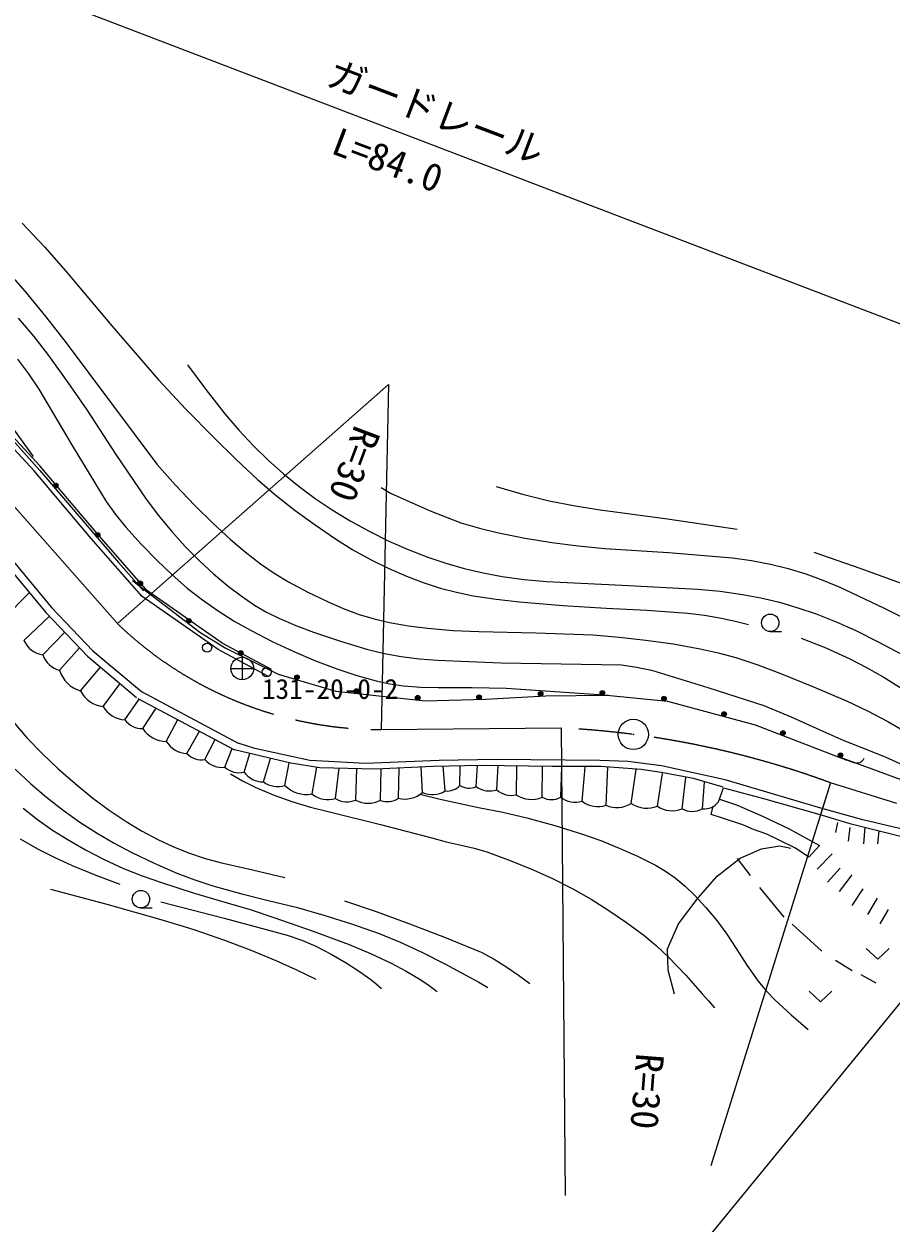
# Model space of a CAD drawing. Units: millimetres, scale not verified. Extents: x 40000 to 680000, y 20000 to 380000.
# Drawn here: x 423218 to 480344, y 261157 to 340140 of the extents above; entities that cross this region are included whole.
import ezdxf
from ezdxf.enums import TextEntityAlignment as Align

# ---------------------------------------------------------------- set-up
doc = ezdxf.new("R2010")
doc.units = ezdxf.units.MM
doc.header["$LTSCALE"] = 1000
doc.linetypes.add('CHAIN', pattern=[18.5, 12, -1.5, 3.5, -1.5])
for name, color, linetype, lineweight in [('M-BGD', 7, 'Continuous', 25), ('M-BMK', 2, 'CHAIN', 13), ('M-BMK-SRVR', 3, 'Continuous', 25), ('M-STR-HTXT', 7, 'Continuous', 13)]:
    doc.layers.add(name, color=color, linetype=linetype, lineweight=lineweight)
doc.styles.add('ＭＳ ゴシック', font='')
doc.styles.get('ＭＳ ゴシック').set_extended_font_data('MS Gothic')

msp = doc.modelspace()

# ---------------------------------------------------------------- linework, layer by layer
at = {"layer": 'M-BGD'}
for p, q in [((423105, 327023), (424562, 325460)), ((424562, 325460), (425976, 323856)), ((425976, 323856), (429004, 320260)), ((422171, 323796), (423280, 322535)), ((423280, 322535), (424663, 320851)), ((422843, 320764), (423861, 319555)), ((424663, 320851), (426000, 319130)), ((429004, 320260), (432076, 316705)), ((423861, 319555), (424833, 318308)), ((426000, 319130), (428978, 315130)), ((424833, 318308), (426115, 316531)), ((422794, 318050), (423524, 317085)), ((433984, 317698), (435190, 316066)), ((423524, 317085), (424203, 316086)), ((424203, 316086), (426391, 312370)), ((426115, 316531), (427352, 314714)), ((432076, 316705), (433892, 314777)), ((435190, 316066), (436451, 314462)), ((424258, 311042), (420970, 314590)), ((421478, 314877), (423822, 311660)), ((427352, 314714), (429269, 311789)), ((428978, 315130), (431981, 311144)), ((433892, 314777), (435753, 312889)), ((436451, 314462), (437385, 313377)), ((423884, 310711), (420603, 314250)), ((421594, 313708), (424274, 310736)), ((435753, 312889), (437167, 311476)), ((437385, 313377), (438364, 312332)), ((426391, 312370), (428630, 308687)), ((438364, 312332), (439316, 311401)), ((429269, 311789), (431235, 308900)), ((437167, 311476), (438623, 310108)), ((439316, 311401), (440315, 310507)), ((427653, 306244), (423884, 310711)), ((428032, 306570), (424258, 311042)), ((424274, 310736), (426848, 307687)), ((431981, 311144), (433202, 309772)), ((440315, 310507), (441340, 309674)), ((433202, 309772), (434477, 308432)), ((438623, 310108), (439832, 309082)), ((441340, 309674), (442403, 308889)), ((454338, 309665), (456068, 309170)), ((431235, 308900), (432067, 307789)), ((439832, 309082), (441081, 308102)), ((442403, 308889), (443532, 308129)), ((446751, 309601), (447357, 309245)), ((447357, 309245), (447996, 308939)), ((447996, 308939), (449986, 308079)), ((456068, 309170), (457821, 308732)), ((428630, 308687), (429255, 307823)), ((434477, 308432), (435630, 307280)), ((441081, 308102), (442396, 307138)), ((443532, 308129), (444702, 307414)), ((449986, 308079), (451994, 307275)), ((457821, 308732), (459417, 308419)), ((459417, 308419), (461025, 308165)), ((461025, 308165), (465622, 307540)), ((419491, 307579), (424661, 301379)), ((419867, 307910), (425035, 301712)), ((426848, 307687), (429448, 304657)), ((429255, 307823), (429928, 306995)), ((432067, 307789), (432952, 306708)), ((435630, 307280), (436826, 306172)), ((444702, 307414), (445962, 306723)), ((451994, 307275), (453235, 306925)), ((465622, 307540), (470216, 306873)), ((431384, 302754), (428032, 306570)), ((429928, 306995), (430938, 305874)), ((432952, 306708), (433842, 305723)), ((442396, 307138), (443753, 306217)), ((445962, 306723), (447259, 306081)), ((453235, 306925), (454493, 306631)), ((454493, 306631), (456239, 306279)), ((431009, 302424), (427653, 306244)), ((430938, 305874), (431991, 304793)), ((433842, 305723), (434777, 304777)), ((436826, 306172), (437789, 305361)), ((443753, 306217), (444891, 305511)), ((447259, 306081), (448531, 305522)), ((456239, 306279), (458004, 305983)), ((458004, 305983), (459737, 305759)), ((459737, 305759), (461487, 305592)), ((437789, 305361), (438798, 304590)), ((444891, 305511), (446060, 304857)), ((448531, 305522), (449834, 305014)), ((449834, 305014), (451017, 304615)), ((461487, 305592), (465693, 305317)), ((465693, 305317), (469900, 304981)), ((469900, 304981), (471156, 304798)), ((475253, 305340), (478350, 304271)), ((429448, 304657), (430767, 303182)), ((431991, 304793), (432961, 303871)), ((434777, 304777), (435697, 303924)), ((438798, 304590), (439702, 303967)), ((446060, 304857), (447223, 304284)), ((447223, 304284), (448422, 303761)), ((451017, 304615), (452220, 304272)), ((452220, 304272), (453467, 303978)), ((471156, 304798), (472411, 304554)), ((472411, 304554), (473576, 304264)), ((473576, 304264), (474726, 303917)), ((478350, 304271), (481426, 303145)), ((430371, 303487), (430767, 303182)), ((432961, 303871), (433977, 302987)), ((435697, 303924), (436665, 303109)), ((439702, 303967), (440647, 303390)), ((440647, 303390), (441913, 302716)), ((448422, 303761), (449513, 303344)), ((449513, 303344), (450632, 302981)), ((453467, 303978), (454724, 303743)), ((454724, 303743), (456180, 303544)), ((456180, 303544), (457642, 303405)), ((457642, 303405), (462629, 303181)), ((474726, 303917), (475856, 303512)), ((475856, 303512), (476973, 303048)), ((421917, 301011), (423577, 302680)), ((430767, 303182), (431101, 302810)), ((430767, 303182), (434801, 300088)), ((436279, 299358), (431295, 302834)), ((433977, 302987), (434973, 302217)), ((436665, 303109), (437521, 302462)), ((441913, 302716), (443219, 302089)), ((450632, 302981), (451714, 302702)), ((451714, 302702), (452811, 302481)), ((462629, 303181), (467615, 302914)), ((467615, 302914), (469085, 302768)), ((469085, 302768), (470558, 302561)), ((470558, 302561), (471775, 302333)), ((476973, 303048), (479898, 301657)), ((436017, 298931), (431009, 302424)), ((434973, 302217), (436013, 301489)), ((437521, 302462), (438409, 301865)), ((438409, 301865), (439192, 301403)), ((443219, 302089), (444244, 301641)), ((452811, 302481), (454336, 302251)), ((454336, 302251), (455869, 302080)), ((455869, 302080), (458718, 301838)), ((458718, 301838), (461566, 301656)), ((471775, 302333), (472991, 302044)), ((472991, 302044), (474211, 301690)), ((423219, 299529), (424897, 301130)), ((424661, 301379), (427406, 298489)), ((425035, 301712), (427750, 298853)), ((436013, 301489), (437076, 300812)), ((439192, 301403), (440011, 300991)), ((440011, 300991), (441131, 300512)), ((444244, 301641), (445299, 301246)), ((445299, 301246), (446287, 300955)), ((446287, 300955), (447291, 300722)), ((461566, 301656), (464260, 301518)), ((464260, 301518), (466950, 301319)), ((466950, 301319), (468058, 301190)), ((468058, 301190), (469169, 300998)), ((469169, 300998), (470067, 300800)), ((474211, 301690), (475423, 301275)), ((475423, 301275), (476733, 300756)), ((479898, 301657), (482792, 300214)), ((437076, 300812), (438178, 300183)), ((438178, 300183), (439571, 299464)), ((441131, 300512), (442287, 300085)), ((447291, 300722), (448543, 300502)), ((448543, 300502), (449804, 300341)), ((449804, 300341), (451487, 300198)), ((451487, 300198), (453184, 300113)), ((470067, 300800), (470961, 300583)), ((476733, 300756), (478029, 300178)), ((478029, 300178), (479542, 299429)), ((424460, 298587), (425902, 300073)), ((434801, 300088), (436465, 299051)), ((439526, 297616), (436279, 299358)), ((439571, 299464), (440993, 298798)), ((442287, 300085), (444078, 299486)), ((444078, 299486), (445883, 298947)), ((453184, 300113), (456945, 300033)), ((456945, 300033), (460709, 299893)), ((460709, 299893), (462443, 299757)), ((462443, 299757), (464182, 299561)), ((464182, 299561), (465985, 299302)), ((472387, 300121), (473133, 300121)), ((474428, 299691), (476043, 299038)), ((479542, 299429), (481029, 298627)), ((425562, 297566), (426875, 299048)), ((427750, 298853), (430959, 296159)), ((439290, 297176), (436017, 298931)), ((436465, 299051), (439971, 297322)), ((440993, 298798), (442432, 298193)), ((445883, 298947), (446967, 298679)), ((446967, 298679), (448072, 298468)), ((465985, 299302), (467777, 298984)), ((467777, 298984), (468956, 298722)), ((468956, 298722), (470120, 298401)), ((476043, 299038), (477630, 298331)), ((426944, 296204), (428250, 297781)), ((427406, 298489), (430637, 295776)), ((442432, 298193), (443901, 297641)), ((448072, 298468), (449267, 298318)), ((449267, 298318), (450472, 298227)), ((450472, 298227), (454642, 298054)), ((454642, 298054), (462587, 297928)), ((462587, 297928), (463584, 297781)), ((463584, 297781), (464568, 297575)), ((470120, 298401), (471572, 297924)), ((471572, 297924), (473016, 297387)), ((477630, 298331), (478739, 297761)), ((439971, 297322), (443761, 296194)), ((443901, 297641), (445157, 297229)), ((445157, 297229), (446432, 296875)), ((464568, 297575), (468277, 296442)), ((473016, 297387), (475244, 296486)), ((478739, 297761), (479820, 297138)), ((479820, 297138), (482832, 295239)), ((428426, 295182), (429551, 296688)), ((443761, 296194), (449645, 295556)), ((446432, 296875), (447320, 296682)), ((447320, 296682), (448226, 296548)), ((448226, 296548), (449357, 296456)), ((449357, 296456), (450505, 296425)), ((450505, 296425), (452751, 296439)), ((452751, 296439), (454993, 296394)), ((454993, 296394), (461719, 295924)), ((468277, 296442), (471961, 295254)), ((475244, 296486), (477456, 295526)), ((429866, 294305), (430807, 295673)), ((430724, 295717), (437096, 292322)), ((430959, 296159), (437331, 292763)), ((449645, 295556), (453628, 295658)), ((453628, 295658), (457608, 295880)), ((457608, 295880), (461623, 295934)), ((461623, 295934), (465618, 295534)), ((465618, 295534), (471399, 293977)), ((477456, 295526), (478799, 294887)), ((431048, 293725), (431925, 295077)), ((471961, 295254), (473816, 294480)), ((478799, 294887), (480125, 294189)), ((422548, 294133), (423436, 293106)), ((432590, 292883), (433354, 294316)), ((471399, 293977), (476962, 291832)), ((473816, 294480), (475661, 293645)), ((480125, 294189), (482476, 292823)), ((423436, 293106), (424419, 292086)), ((433952, 292082), (434780, 293556)), ((475661, 293645), (477238, 292945)), ((435134, 291682), (435814, 293005)), ((436456, 291181), (436942, 292404)), ((438844, 291902), (437096, 292322)), ((438438, 292421), (437331, 292763)), ((442051, 291616), (438438, 292421)), ((477238, 292945), (478851, 292296)), ((478851, 292296), (480000, 291845)), ((424419, 292086), (425453, 291101)), ((437718, 290860), (438109, 292078)), ((440809, 291444), (438844, 291902)), ((439000, 290219), (439455, 291755)), ((440413, 289982), (440695, 291471)), ((445715, 291434), (442051, 291616)), ((450580, 291616), (445715, 291434)), ((454348, 291694), (450580, 291616)), ((461157, 291616), (454348, 291694)), ((463002, 291564), (461157, 291616)), ((465216, 291278), (463002, 291564)), ((481671, 290107), (476955, 291835)), ((476962, 291832), (477429, 291653)), ((477895, 291473), (477429, 291653)), ((477979, 291448), (477895, 291473)), ((478069, 291438), (477979, 291448)), ((478270, 291478), (478172, 291446)), ((478347, 291518), (478270, 291478)), ((478434, 291592), (478347, 291518)), ((478499, 291677), (478434, 291592)), ((478542, 291759), (478499, 291677)), ((480000, 291845), (481115, 291343)), ((422634, 291054), (423669, 290085)), ((425453, 291101), (426584, 290101)), ((436816, 290753), (437616, 290278)), ((442712, 291144), (440809, 291444)), ((442195, 289421), (442505, 291176)), ((446377, 291044), (442712, 291144)), ((443738, 289121), (443992, 291109)), ((445080, 289021), (445153, 291077)), ((450183, 291224), (446377, 291044)), ((446702, 289001), (446746, 291061)), ((447886, 289141), (447928, 291117)), ((449468, 289521), (449384, 291186)), ((453328, 291304), (450183, 291224)), ((450971, 289621), (450827, 291240)), ((451932, 289982), (451951, 291269)), ((453014, 289902), (453088, 291323)), ((458009, 291224), (453328, 291304)), ((454376, 289702), (454451, 291285)), ((455658, 289361), (455692, 291242)), ((457360, 289201), (457376, 291235)), ((461214, 291224), (458009, 291224)), ((458582, 289201), (458656, 291202)), ((459986, 288940), (460198, 291182)), ((463878, 291024), (461214, 291224)), ((461569, 288680), (461681, 291182)), ((463231, 288800), (463543, 291022)), ((465200, 290823), (463878, 291024)), ((464954, 288620), (465286, 290762)), ((467323, 290443), (465200, 290823)), ((467425, 290784), (465216, 291278)), ((469426, 290342), (467425, 290784)), ((478172, 291446), (478069, 291438)), ((423669, 290085), (424710, 289198)), ((426584, 290101), (427762, 289140)), ((437616, 290278), (438445, 289857)), ((466576, 288440), (466828, 290501)), ((469286, 289862), (467323, 290443)), ((467918, 288440), (468050, 290201)), ((475729, 288489), (469426, 290342)), ((476346, 290161), (475690, 288058)), ((424710, 289198), (425797, 288350)), ((427762, 289140), (428839, 288345)), ((438445, 289857), (439637, 289363)), ((439637, 289363), (440859, 288921)), ((449303, 289401), (450633, 289081)), ((450633, 289081), (453169, 288533)), ((468980, 288900), (469312, 289820)), ((469035, 289085), (470162, 288694)), ((469312, 289820), (471940, 289117)), ((471940, 289117), (475583, 288090)), ((423175, 288488), (424113, 287745)), ((425797, 288350), (426897, 287569)), ((428839, 288345), (429951, 287598)), ((440859, 288921), (442091, 288550)), ((442091, 288550), (443338, 288239)), ((453169, 288533), (454766, 288219)), ((468487, 288068), (468628, 288616)), ((470162, 288694), (471868, 287958)), ((478489, 287722), (475729, 288489)), ((424113, 287745), (425095, 287045)), ((426897, 287569), (428031, 286837)), ((429951, 287598), (430971, 286986)), ((443338, 288239), (446716, 287413)), ((454766, 288219), (456360, 287845)), ((456360, 287845), (458190, 287341)), ((469176, 287848), (468487, 288068)), ((470585, 287379), (469176, 287848)), ((471868, 287958), (473637, 287113)), ((475583, 288090), (477641, 287473)), ((476807, 287542), (476677, 286884)), ((487195, 285617), (478489, 287722)), ((425095, 287045), (426163, 286367)), ((428031, 286837), (429161, 286174)), ((430971, 286986), (432030, 286422)), ((446716, 287413), (450082, 286527)), ((458190, 287341), (460012, 286777)), ((460012, 286777), (461226, 286348)), ((471289, 287081), (470585, 287379)), ((472166, 286768), (471289, 287081)), ((473027, 286345), (472166, 286768)), ((473637, 287113), (475641, 286032)), ((477630, 287213), (477527, 286308)), ((477641, 287473), (481588, 286486)), ((478624, 287227), (478535, 286130)), ((479545, 286997), (479454, 286130)), ((422973, 286459), (424105, 285808)), ((426163, 286367), (427263, 285741)), ((429161, 286174), (430319, 285565)), ((432030, 286422), (433028, 285957)), ((433028, 285957), (434059, 285544)), ((450082, 286527), (451040, 286258)), ((451040, 286258), (452024, 286046)), ((452024, 286046), (452881, 285855)), ((461226, 286348), (462427, 285859)), ((471819, 285812), (473019, 286008)), ((473019, 286008), (473745, 285840)), ((474060, 285844), (473027, 286345)), ((475641, 286032), (474937, 285250)), ((424105, 285808), (425242, 285227)), ((425242, 285227), (426404, 284700)), ((427263, 285741), (428503, 285102)), ((430319, 285565), (431787, 284860)), ((434059, 285544), (435092, 285200)), ((435092, 285200), (436142, 284915)), ((452881, 285855), (453723, 285606)), ((453723, 285606), (455255, 285044)), ((462427, 285859), (463644, 285321)), ((463644, 285321), (464836, 284727)), ((468889, 283999), (470396, 285199)), ((471076, 284044), (470227, 285176)), ((470396, 285199), (471819, 285812)), ((474937, 285250), (474060, 285844)), ((476457, 285475), (475486, 284465)), ((426404, 284700), (427958, 284071)), ((428503, 285102), (429771, 284516)), ((429771, 284516), (431016, 284027)), ((431787, 284860), (433281, 284210)), ((436142, 284915), (438271, 284413)), ((438271, 284413), (440401, 283920)), ((455255, 285044), (456758, 284428)), ((456758, 284428), (458085, 283825)), ((464836, 284727), (465488, 284342)), ((465488, 284342), (466116, 283901)), ((476987, 284525), (476166, 283614)), ((427958, 284071), (429538, 283477)), ((431016, 284027), (432284, 283594)), ((432284, 283594), (434355, 282918)), ((433281, 284210), (434465, 283758)), ((434465, 283758), (435668, 283363)), ((458085, 283825), (459387, 283167)), ((466116, 283901), (466774, 283350)), ((467633, 282575), (468889, 283999)), ((477757, 284095), (476917, 283004)), ((424972, 283140), (428683, 282157)), ((434355, 282918), (436445, 282300)), ((435668, 283363), (437475, 282858)), ((437475, 282858), (439310, 282409)), ((459387, 283167), (460585, 282483)), ((466774, 283350), (467393, 282751)), ((473312, 281298), (471699, 283251)), ((478489, 283163), (477767, 282063)), ((428683, 282157), (432386, 281115)), ((432233, 282325), (436409, 281249)), ((436445, 282300), (438112, 281807)), ((439310, 282409), (441143, 281958)), ((444330, 282382), (446430, 281672)), ((460585, 282483), (461760, 281742)), ((466350, 280873), (467633, 282575)), ((467393, 282751), (468149, 281935)), ((479438, 282564), (478788, 281483)), ((430922, 281915), (431668, 281915)), ((436409, 281249), (440564, 280117)), ((438112, 281807), (439756, 281258)), ((439756, 281258), (442213, 280405)), ((441143, 281958), (442971, 281446)), ((442971, 281446), (444799, 280863)), ((446430, 281672), (448506, 280906)), ((461760, 281742), (462919, 280956)), ((468149, 281935), (468863, 281074)), ((480149, 281803), (479609, 280863)), ((432386, 281115), (434409, 280484)), ((434409, 280484), (436423, 279792)), ((442213, 280405), (444653, 279495)), ((444799, 280863), (446614, 280221)), ((448506, 280906), (450930, 279980)), ((462919, 280956), (464051, 280117)), ((465624, 279227), (466350, 280873)), ((468863, 281074), (469526, 280174)), ((475775, 279062), (473822, 280845)), ((436423, 279792), (438126, 279152)), ((440564, 280117), (441515, 279781)), ((441515, 279781), (442443, 279390)), ((446614, 280221), (448007, 279648)), ((448007, 279648), (449386, 279015)), ((450930, 279980), (453341, 278994)), ((464051, 280117), (464883, 279416)), ((469526, 280174), (470145, 279232)), ((438126, 279152), (439806, 278455)), ((442443, 279390), (443454, 278869)), ((443454, 278869), (444438, 278294)), ((444653, 279495), (446039, 278907)), ((446039, 278907), (447403, 278264)), ((449386, 279015), (450992, 278214)), ((453341, 278994), (454197, 278527)), ((464883, 279416), (465683, 278663)), ((465652, 277803), (465624, 279227)), ((470145, 279232), (470841, 278149)), ((478714, 279236), (479464, 278527)), ((479464, 278527), (480214, 279236)), ((439806, 278455), (441133, 277853)), ((444438, 278294), (445266, 277771)), ((447403, 278264), (448396, 277743)), ((450992, 278214), (452581, 277353)), ((454197, 278527), (455033, 278002)), ((465683, 278663), (466819, 277481)), ((470841, 278149), (471592, 277090)), ((477785, 277760), (476681, 278439)), ((441133, 277853), (442449, 277229)), ((445266, 277771), (446066, 277193)), ((448396, 277743), (449359, 277171)), ((452581, 277353), (453182, 277016)), ((455033, 278002), (455790, 277483)), ((455790, 277483), (456545, 276944)), ((466070, 276241), (465652, 277803)), ((466819, 277481), (467909, 276259)), ((479370, 276967), (478379, 277505)), ((446066, 277193), (446419, 276904)), ((446419, 276904), (446772, 276600)), ((449359, 277171), (449914, 276797)), ((449914, 276797), (450449, 276399)), ((453182, 277016), (453781, 276676)), ((471592, 277090), (472114, 276462)), ((472114, 276462), (472687, 275868)), ((467909, 276259), (468309, 275800)), ((468309, 275800), (468707, 275339)), ((472687, 275868), (473772, 274881)), ((474945, 276429), (475695, 275720)), ((475695, 275720), (476445, 276429)), ((473772, 274881), (474889, 273912))]:
    msp.add_line(p, q, dxfattribs=at)
for centre, radius in [((425317, 309733), 150), ((425317, 309733), 132), ((425317, 309733), 115), ((425317, 309733), 96.7), ((425317, 309733), 79.5), ((425317, 309733), 58.5), ((425317, 309733), 40.5), ((425317, 309733), 23.3), ((425317, 309733), 4.5), ((428075, 306487), 150), ((428075, 306487), 132), ((428075, 306487), 115), ((428075, 306487), 96.7), ((428075, 306487), 79.5), ((428075, 306487), 58.5), ((428075, 306487), 40.5), ((428075, 306487), 23.3), ((428075, 306487), 4.5), ((430859, 303301), 150), ((430859, 303301), 132), ((430879, 303282), 150), ((430859, 303301), 115), ((430879, 303282), 132), ((430859, 303301), 96.7), ((430879, 303282), 115), ((430859, 303301), 79.5), ((430879, 303282), 96.7), ((430879, 303282), 79.5), ((430859, 303301), 58.5), ((430859, 303301), 40.5), ((430879, 303282), 58.5), ((430859, 303301), 23.3), ((430879, 303282), 40.5), ((430859, 303301), 4.5), ((430879, 303282), 23.3), ((430879, 303282), 4.5), ((434083, 300827), 150), ((434083, 300827), 132), ((434083, 300827), 115), ((472387, 300695), 574), ((434083, 300827), 96.7), ((434083, 300827), 79.5), ((434083, 300827), 58.5), ((434083, 300827), 40.5), ((434083, 300827), 23.3), ((434083, 300827), 4.5), ((435287, 299063), 298), ((437504, 298706), 150), ((437504, 298706), 132), ((437504, 298706), 115), ((437504, 298706), 96.7), ((437504, 298706), 79.5), ((437504, 298706), 58.5), ((437504, 298706), 40.5), ((437504, 298706), 23.3), ((437504, 298706), 4.5), ((439208, 297443), 298), ((441203, 297112), 150), ((441203, 297112), 132), ((441203, 297112), 115), ((441203, 297112), 96.7), ((441203, 297112), 79.5), ((441203, 297112), 58.5), ((441203, 297112), 40.5), ((441203, 297112), 23.3), ((441203, 297112), 4.5), ((445120, 296198), 150), ((445120, 296198), 132), ((445120, 296198), 115), ((445120, 296198), 96.7), ((445120, 296198), 79.5), ((445120, 296198), 58.5), ((445120, 296198), 40.5), ((445120, 296198), 23.3), ((445120, 296198), 4.5), ((461326, 296080), 150), ((461326, 296080), 132), ((461326, 296080), 115), ((449161, 295759), 150), ((449161, 295759), 132), ((449161, 295759), 115), ((449161, 295759), 96.7), ((449161, 295759), 79.5), ((449161, 295759), 58.5), ((449161, 295759), 40.5), ((449161, 295759), 23.3), ((449161, 295759), 4.5), ((453202, 295797), 150), ((453202, 295797), 132), ((453202, 295797), 115), ((453202, 295797), 96.7), ((453202, 295797), 79.5), ((453202, 295797), 58.5), ((453202, 295797), 40.5), ((453202, 295797), 23.3), ((453202, 295797), 4.5), ((457256, 296010), 150), ((457256, 296010), 132), ((457256, 296010), 115), ((457256, 296010), 96.7), ((457256, 296010), 79.5), ((457256, 296010), 58.5), ((457256, 296010), 40.5), ((457256, 296010), 23.3), ((457256, 296010), 4.5), ((461326, 296080), 96.7), ((461326, 296080), 79.5), ((461326, 296080), 58.5), ((461326, 296080), 40.5), ((461326, 296080), 23.3), ((461326, 296080), 4.5), ((465389, 295707), 150), ((465389, 295707), 132), ((465389, 295707), 115), ((465389, 295707), 96.7), ((465389, 295707), 79.5), ((465389, 295707), 58.5), ((465389, 295707), 40.5), ((465389, 295707), 23.3), ((465389, 295707), 4.5), ((469345, 294686), 150), ((469345, 294686), 132), ((469345, 294686), 115), ((469345, 294686), 96.7), ((469345, 294686), 79.5), ((469345, 294686), 58.5), ((469345, 294686), 40.5), ((469345, 294686), 23.3), ((469345, 294686), 4.5), ((463367, 293342), 22.5), ((473223, 293435), 150), ((473223, 293435), 132), ((473223, 293435), 115), ((473223, 293435), 96.7), ((473223, 293435), 79.5), ((473223, 293435), 58.5), ((473223, 293435), 40.5), ((473223, 293435), 23.3), ((473223, 293435), 4.5), ((477016, 291972), 150), ((477016, 291972), 132), ((477016, 291972), 115), ((477016, 291972), 96.7), ((477016, 291972), 79.5), ((477016, 291972), 58.5), ((477016, 291972), 40.5), ((477016, 291972), 23.3), ((477016, 291972), 4.5), ((430922, 282489), 574)]:
    msp.add_circle(centre, radius, dxfattribs=at)
for centre, radius, start, end in [((424722, 300222), 1656, 204.76303, 260.90802), ((425969, 299109), 1596, 199.08859, 255.23358), ((427530, 298181), 2062, 197.34572, 253.49072), ((428643, 297083), 1913, 207.35332, 263.49829), ((429968, 296094), 1791, 210.58525, 266.73022), ((431001, 295123), 1399, 215.75223, 271.89722), ((432608, 294750), 1867, 213.31705, 269.46204), ((434022, 293760), 1679, 211.46198, 267.60693), ((434919, 292990), 1326, 223.20172, 279.34668), ((436264, 292671), 1502, 221.18143, 277.32642), ((437387, 292204), 1383, 227.67747, 283.82245), ((438960, 291742), 1523, 215.36246, 271.50745), ((439929, 291426), 1522, 232.39256, 288.53754), ((441830, 291373), 1986, 224.46359, 280.60858), ((451113, 290703), 1091, 262.48358, 318.62851), ((452548, 290956), 1152, 237.69112, 293.83612), ((453882, 291079), 1463, 233.56163, 289.7066), ((443248, 290717), 1670, 230.90405, 287.04901), ((444503, 290329), 1430, 237.65962, 293.80463), ((447163, 290180), 1267, 248.68195, 304.82693), ((448320, 290814), 1729, 255.45068, 311.59564), ((450126, 290980), 1600, 245.74158, 301.88657), ((455336, 290733), 1409, 227.05183, 283.19678), ((456659, 290877), 1817, 236.55081, 292.6958), ((457971, 290346), 1298, 241.92751, 298.07251), ((459528, 290387), 1517, 231.42189, 287.56689), ((445910, 290532), 1724, 241.2202, 297.36517), ((461021, 290294), 1704, 232.58284, 288.72778), ((462287, 290299), 1771, 246.06219, 302.20715), ((464261, 290325), 1840, 235.95319, 292.09814), ((465934, 290051), 1734, 235.58733, 291.7323), ((467247, 289698), 1426, 241.92751, 298.07251), ((468017, 289665), 1230, 265.38654, 321.53149)]:
    msp.add_arc(centre, radius, start, end, dxfattribs=at)
at = {"layer": 'M-BMK'}
for p, q in [((429379, 300639), (418849, 312567)), ((446753, 293666), (458621, 293766)), ((480724, 288795), (476346, 290161))]:
    msp.add_line(p, q, dxfattribs=at)
for centre, radius, start, end in [((446700, 318666), 25000, 226.14513, 270.12036), ((455661, 233839), 60000, 69.83438, 87.17303)]:
    msp.add_arc(centre, radius, start, end, dxfattribs=at)
at = {"layer": 'M-BMK-SRVR'}
for p, q in [((437595, 298434), (437595, 296934)), ((436845, 297684), (438345, 297684))]:
    msp.add_line(p, q, dxfattribs=at)
for centre, radius in [((437595, 297684), 750), ((463367, 293342), 1000)]:
    msp.add_circle(centre, radius, dxfattribs=at)
at = {"layer": 'M-STR-HTXT'}
for p, q in [((409784, 347618), (485777, 318542)), ((429379, 300639), (447225, 316393)), ((447225, 316393), (446753, 293666)), ((458621, 293766), (458879, 262970)), ((476346, 290161), (468473, 264914)), ((488944, 285432), (463931, 254918))]:
    msp.add_line(p, q, dxfattribs=at)

# ---------------------------------------------------------------- texts
at = {"layer": 'M-BGD', "style": 'ＭＳ ゴシック'}
msp.add_text('131-20-0-2', height=1320, dxfattribs=at).set_placement((438895, 295284), align=Align.BOTTOM_LEFT)
at = {"layer": 'M-STR-HTXT', "style": 'ＭＳ ゴシック'}
for s, rotation, p in [('ガードレール', 339.2, (442843, 335644)), ('L=84.0', 339.2, (443170, 331136)), ('R=30', 249.4, (444506, 313993)), ('R=30', 265.5, (463017, 272426))]:
    msp.add_text(s, height=1833, rotation=rotation, dxfattribs=at).set_placement(p, align=Align.BOTTOM_LEFT)

doc.saveas('drawing.dxf')
